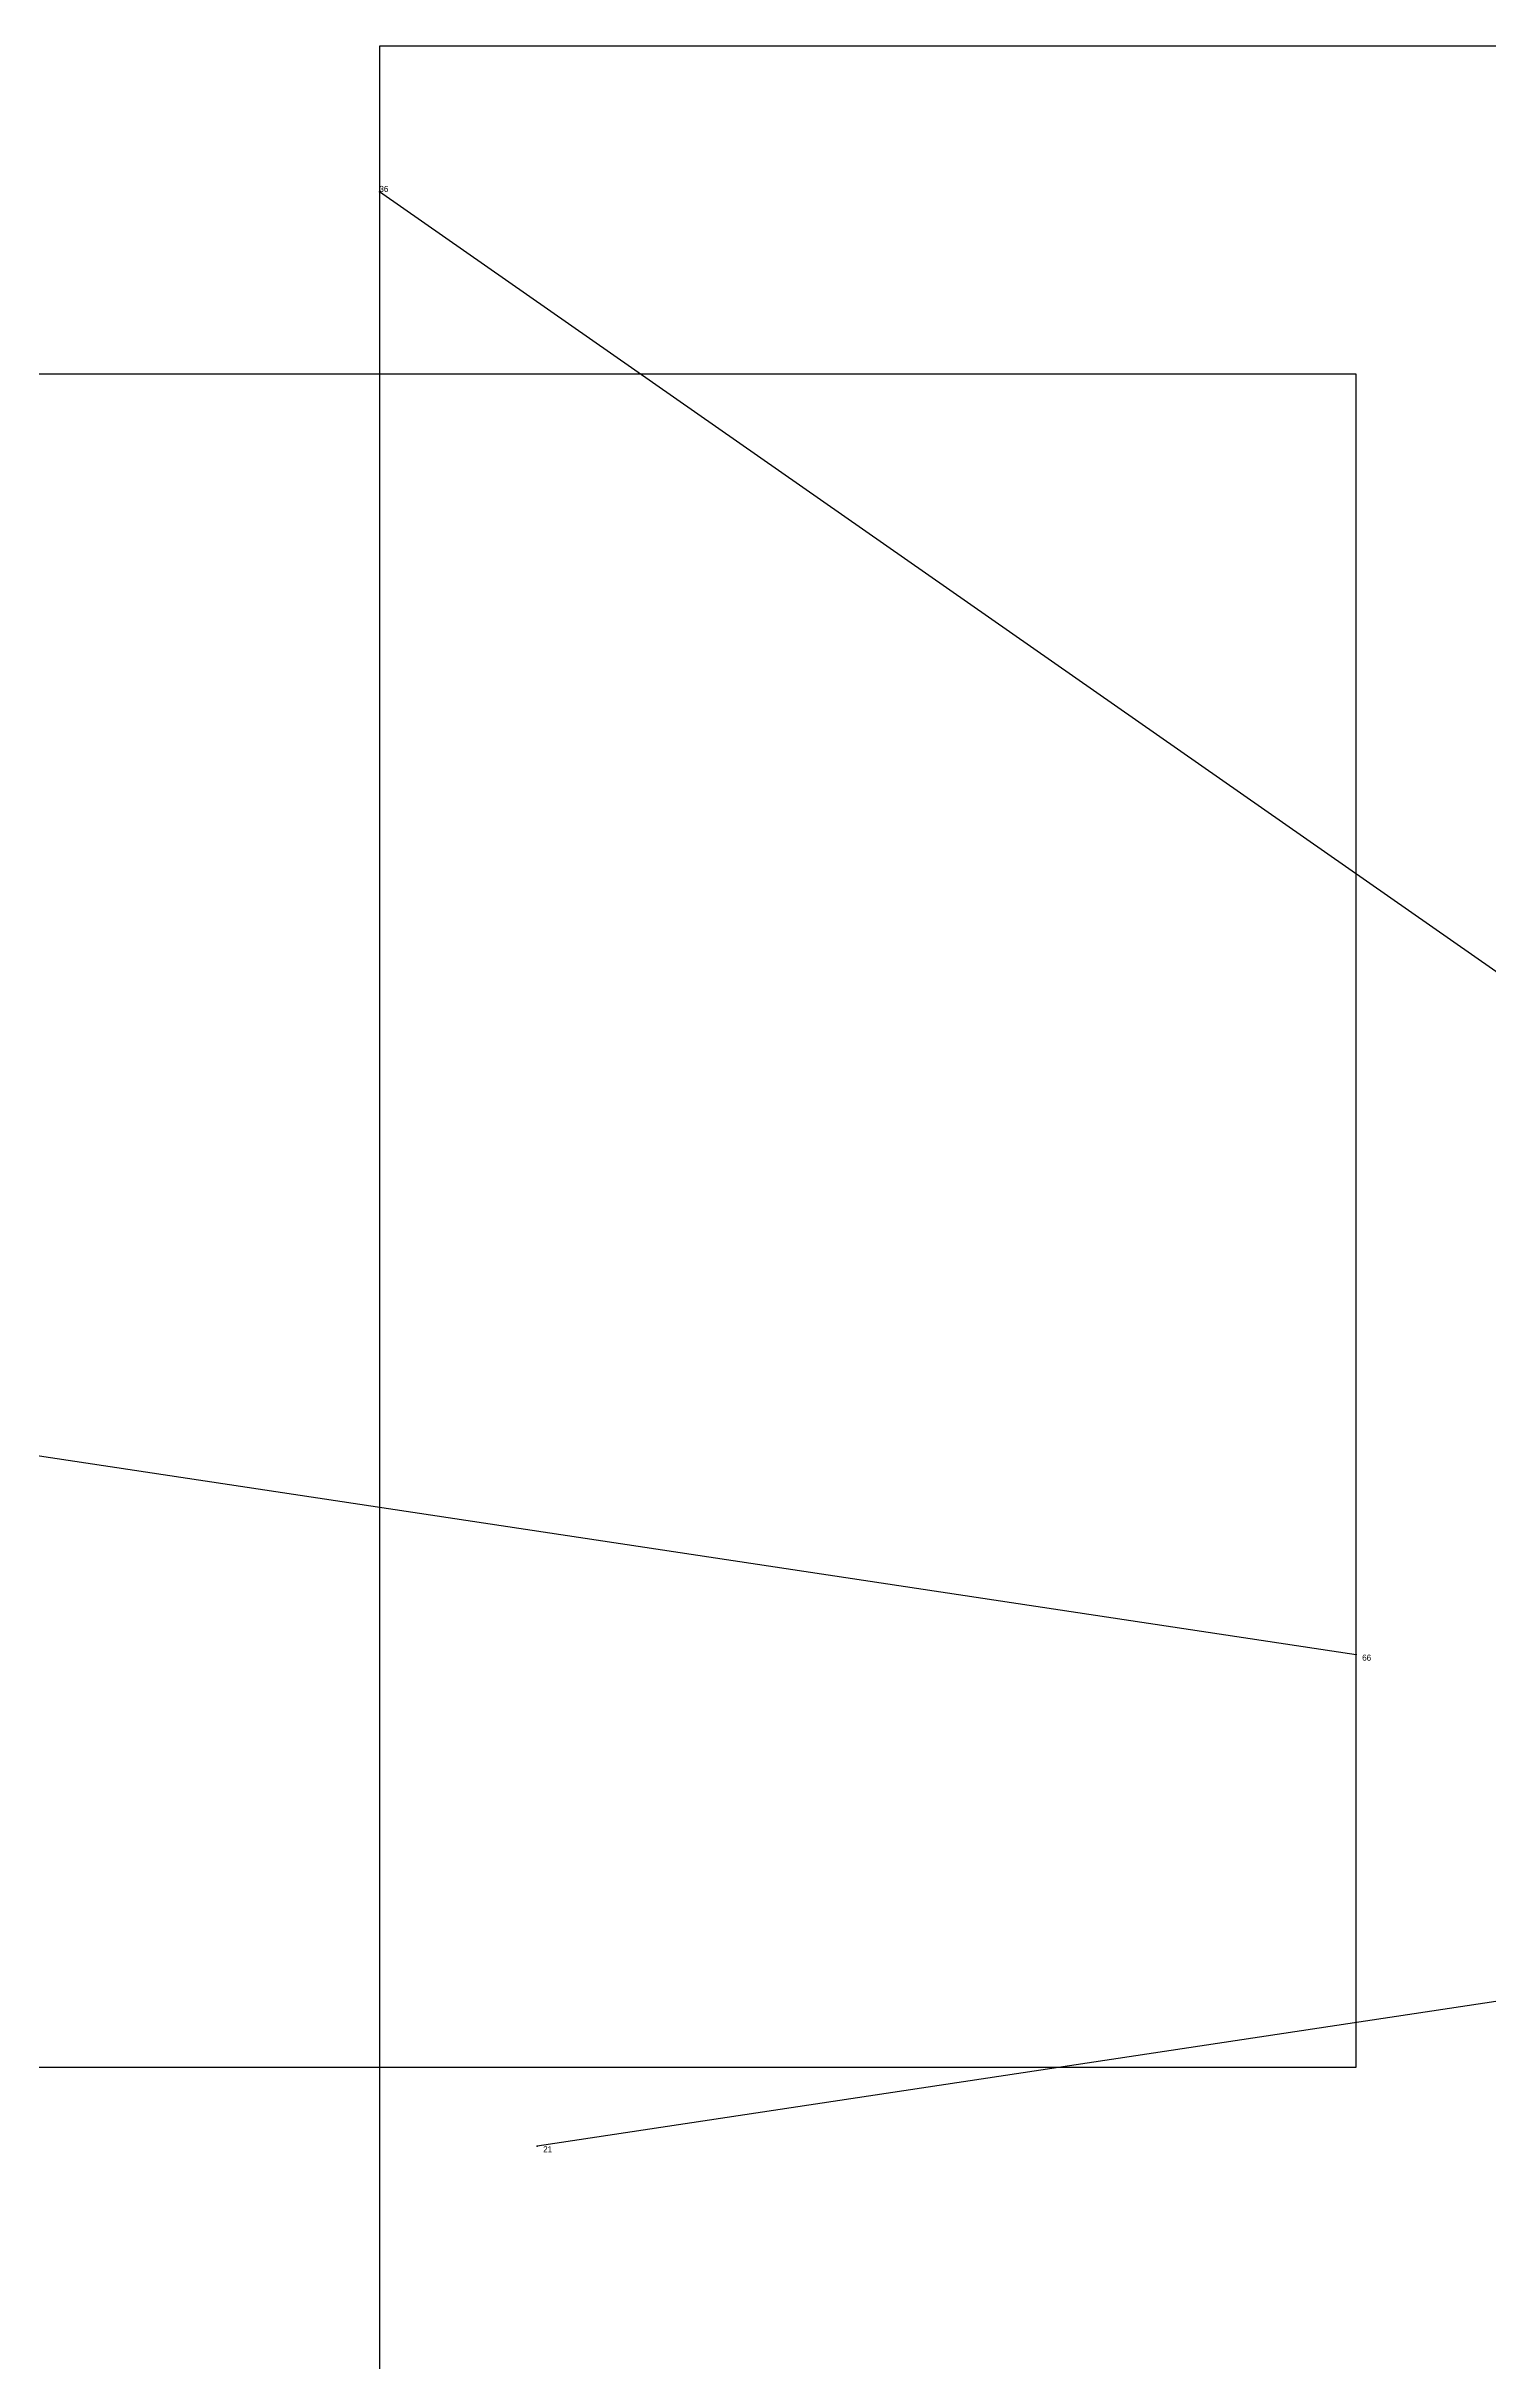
# Model space of a CAD drawing. Extents: x 0.01 to 1.001, y 0.007 to 0.988.
# Drawn here: x 0.3871 to 0.6249, y 0.6065 to 0.988 of the extents above; entities that cross this region are included whole.
import ezdxf

# ---------------------------------------------------------------- set-up
doc = ezdxf.new("R2010")
doc.units = 0
for name, color, linetype in [('Clients', 3, 'CONTINUOUS'), ('Facilities_lines', 3, 'CONTINUOUS'), ('Min_max_boxes', 1, 'CONTINUOUS'), ('Normals', 1, 'CONTINUOUS'), ('Source_points', 5, 'CONTINUOUS'), ('Text', 3, 'CONTINUOUS')]:
    doc.layers.add(name, color=color, linetype=linetype)

msp = doc.modelspace()

# ---------------------------------------------------------------- linework, layer by layer
at = {"layer": 'Clients', "color": 5}
for p in [(0.442, 0.964), (0.603, 0.723), (0.468, 0.642)]:
    msp.add_point(p, dxfattribs=at)
at = {"layer": 'Facilities_lines', "color": 3}
for p, q in [((0.826, 0.696), (0.442, 0.964)), ((0.298, 0.769), (0.603, 0.723)), ((0.826, 0.696), (0.468, 0.642))]:
    msp.add_line(p, q, dxfattribs=at)
at = {"layer": 'Min_max_boxes', "color": 1}
for p, q in [((0.999, 0.988), (0.442, 0.988)), ((0.442, 0.988), (0.442, 0.484)), ((0.999, 0.988), (0.442, 0.988)), ((0.442, 0.988), (0.442, 0.484)), ((0.442, 0.988), (0.442, 0.988)), ((0.603, 0.934), (0.051, 0.934)), ((0.603, 0.934), (0.051, 0.934)), ((0.603, 0.655), (0.603, 0.934)), ((0.603, 0.655), (0.603, 0.934)), ((0.603, 0.934), (0.603, 0.934)), ((0.051, 0.655), (0.603, 0.655)), ((0.051, 0.655), (0.603, 0.655)), ((0.603, 0.655), (0.603, 0.655))]:
    msp.add_line(p, q, dxfattribs=at)
at = {"layer": 'Normals', "color": 1}
for p, q in [((0.442, 0.964), (0.442, 0.964, 0.1)), ((0.603, 0.723), (0.603, 0.723, 0.1)), ((0.468, 0.642), (0.468, 0.642, 0.1))]:
    msp.add_line(p, q, dxfattribs=at)
at = {"layer": 'Source_points', "color": 5}
for p in [(0.442, 0.964), (0.603, 0.723), (0.468, 0.642)]:
    msp.add_point(p, dxfattribs=at)

# ---------------------------------------------------------------- texts
at = {"layer": 'Text', "color": 3}
for s, p in [('36', (0.442, 0.964)), ('66', (0.604, 0.722)), ('21', (0.469, 0.641))]:
    msp.add_text(s, height=0.001, dxfattribs=at).set_placement(p)

doc.saveas('drawing.dxf')
